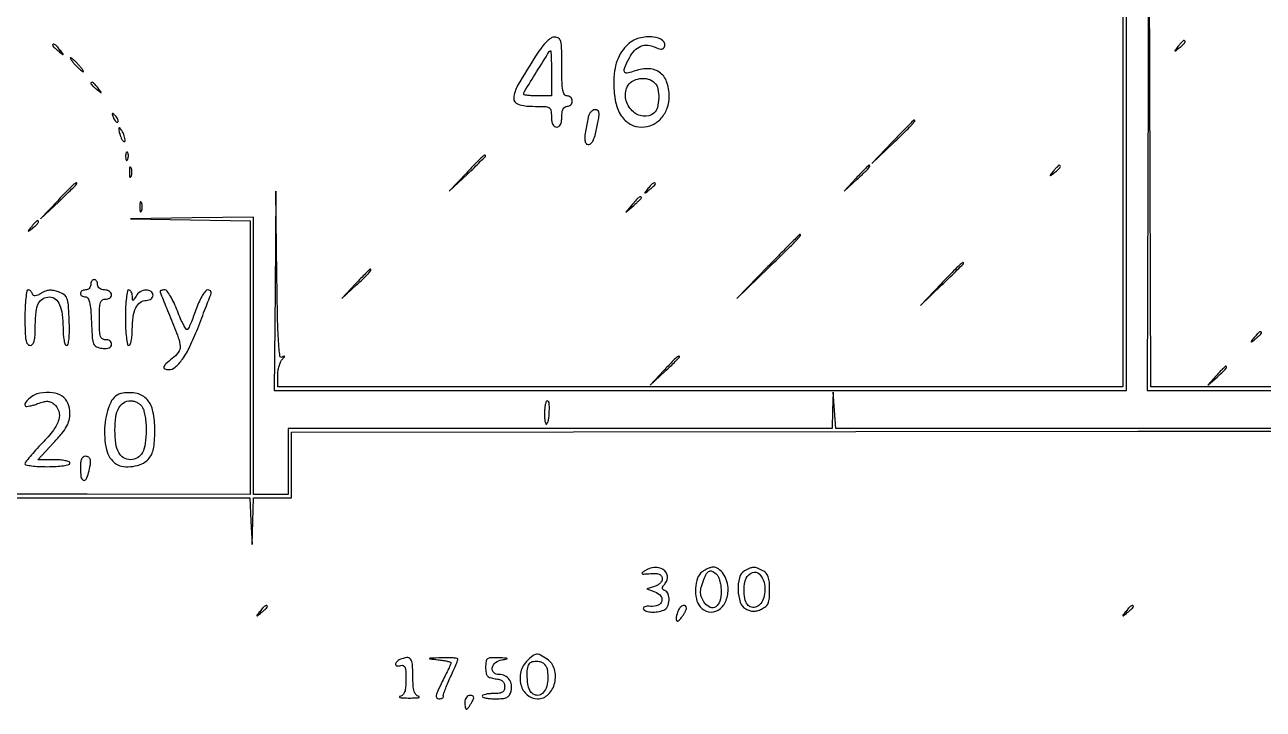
# Model space of a CAD drawing. Extents: x 0 to 968, y 0 to 666.
# Drawn here: x 372 to 729.5, y 7 to 204.5 of the extents above; entities that cross this region are included whole.
import ezdxf

# ---------------------------------------------------------------- set-up
doc = ezdxf.new("R2010")
doc.units = 0

msp = doc.modelspace()

# ---------------------------------------------------------------- linework, layer by layer
for points in [[(811.005403, 100), (697.010807, 100), (696.749931, 188.75), (696.489055, 277.5), (696.244527, 188.25), (696, 99), (726.5, 99), (757, 99)], [(757, 88), (681.55226, 88), (606.104519, 88), (605.737242, 93.25), (605.369965, 98.5), (605.184982, 93.25), (605, 88), (526.5, 88), (448, 88), (448, 78.5), (448, 69), (443, 69), (438, 69), (438, 109), (438, 149), (420.25, 148.775221), (402.5, 148.550442), (419.75, 148.251607), (437, 147.952772), (437, 108.463642), (437, 68.974513), (390, 69.019892), (343, 69.065271)]]:
    msp.add_lwpolyline(points)
for points in [[(688.748015, 223.15511, -0.003905), (688.950235, 204.097127, -0.0007), (689, 168.559017), (689, 100), (567, 100), (445, 100), (445, 103.3, -0.033793), (445.09217, 104.662184, -0.031928), (445.367188, 106.026219, -0.033526), (445.769281, 107.20084, -0.08806), (446.25, 107.946704, 0.005243), (446.891937, 108.653014, 0.176751), (446.974425, 108.861159, 0.566951), (446.877185, 108.923035, 0.012137), (446.267887, 108.598742, -0.536743), (445.605443, 108.936776, -0.012373), (445.232836, 113.112507, -0.011007), (444.946372, 119.890436, -0.002109), (444.749259, 132.202038), (444.462742, 156.5), (444.231371, 127.75), (444, 99), (567, 99), (690, 99), (690, 211)], [(343, 68), (389.95431, 68), (436.90862, 68), (437.25845, 61.25), (437.608279, 54.5), (437.80414, 61.25), (438, 68), (443.5, 68), (449, 68), (449, 77.5), (449, 87), (693.25, 87.240071, 0.000121), (783.862281, 87.351047, 0.000282)]]:
    msp.add_lwpolyline(points, format="xyb")
for points in [[(519.630339, 195.75, 0.00848), (514.250021, 186.980387, 0.114714), (513.128876, 183.418108, 0.352851), (514.375735, 181.60315, 0.072735), (518.5, 181, -0.008002), (522.082489, 180.942664, -0.11737), (523.291667, 180.613636, -0.230406), (523.847929, 179.83205, -0.041432), (524, 178, 0.033607), (524.088963, 176.677925, 0.082504), (524.375, 175.75, 0.12651), (524.851045, 175.202091, 0.152103), (525.5, 175, 0.152103), (526.148955, 175.202091, 0.12651), (526.625, 175.75, 0.082504), (526.911037, 176.677925, 0.033607), (527, 178, -0.033607), (527.088963, 179.322075, -0.082504), (527.375, 180.25, -0.12651), (527.851045, 180.797909, -0.152103), (528.5, 181, 0.099038), (529.072457, 181.114514, 0.097945), (529.559375, 181.440625, 0.097945), (529.885486, 181.927543, 0.099038), (530, 182.5, 0.099038), (529.885486, 183.072457, 0.097945), (529.559375, 183.559375, 0.097945), (529.072457, 183.885486, 0.099038), (528.5, 184, -0.266366), (527.74803, 184.431192, -0.088943), (527.294118, 185.666667, -0.037256), (527.057625, 188.019073, -0.00643), (527, 192.5, 0.004857), (526.949999, 197.647108, 0.053312), (526.690811, 199.694058, 0.174436), (526.07773, 200.634176, 0.163311), (524.987579, 201, 0.142575), (523.903363, 200.684422, 0.052249), (522.640733, 199.682279, 0.038877), (521.219287, 198.054369, 0.018207)], [(546.127301, 198.903972, 0.056445), (544.23906, 196.698238, 0.062074), (542.962467, 194.192803, 0.054891), (542.236671, 191.195558, 0.031988), (542, 187.5, 0.050139), (542.528966, 182.238236, 0.09416), (544.140675, 178.296639, 0.122526), (546.732339, 175.877212, 0.127485), (550.116883, 175, 0.109623), (553.168152, 175.677113, 0.103416), (555.720794, 177.588983, 0.096869), (557.41219, 180.484248, 0.084093), (558, 183.954545, 0.087918), (557.25836, 188.139739, 0.157412), (555.129937, 190.865079, 0.155675), (551.790086, 191.84949, 0.085477), (547.5651, 191.024751, -0.052059), (545.766197, 190.547559, -0.382225), (545.079975, 190.992172, -0.171341), (545.170198, 192.2145, -0.016047), (546.489033, 194.978791, -0.06969), (547.973797, 197.074451, -0.105926), (549.8039, 198.337733, -0.118597), (551.833611, 198.659076, -0.103447), (553.901539, 198.052695, 0.035848), (554.805556, 197.649277, 0.081866), (555.537472, 197.512536, 0.119146), (556.098161, 197.635472, 0.141994), (556.498329, 197.997296, 0.378787), (556.167564, 199.917297, 0.148278), (553.460946, 201.003422, 0.085509), (549.321604, 200.657393, 0.124644)], [(380, 198.622445, 0.184603), (380.08115, 198.410139, 0.013803), (380.514063, 197.952641, 0.017649), (381.079598, 197.425681, 0.012436), (381.75, 196.872445, 0.001576), (382.879507, 195.99236, 0.377591), (383, 196, 0.377591), (383.00764, 196.120493, 0.001576), (382.127555, 197.25, 0.017685), (381.23668, 198.306759, 0.065617), (380.573889, 198.869516, 0.241985), (380.193395, 198.90695, 0.307699)], [(524, 190.5), (524, 184), (520, 184, -0.011863), (518.466425, 184.036391, -0.019563), (517.175, 184.14847, -0.014348), (516.166362, 184.305439, -0.361552), (516, 184.505431, -0.138603), (516.218719, 185.279285, -0.001031), (519.734907, 190.976365, -0.000647), (523.340193, 196.774178, -0.258855), (523.747159, 197, -0.401153), (523.849911, 196.901751, -0.001479), (523.925728, 195.090625, -0.006074), (523.981828, 192.992395, -0.003645)], [(704.872445, 198.25, 0.001576), (703.99236, 197.120493, 0.377591), (704, 197, 0.377591), (704.120493, 196.99236, 0.001576), (705.25, 197.872445, 0.017685), (706.306759, 198.76332, 0.065617), (706.869516, 199.426111, 0.241985), (706.90695, 199.806605, 0.307699), (706.622445, 200, 0.184603), (706.410139, 199.91885, 0.013803), (705.952641, 199.485938, 0.017649), (705.425681, 198.920402, 0.012436)], [(386.5, 193, 0.012769), (387.229731, 192.233916, 0.017642), (387.92517, 191.5875, 0.014322), (388.525997, 191.096686, 0.165568), (388.809975, 191, 0.549874), (388.889734, 191.12573, 0.034935), (388.63142, 191.5875, 0.02599), (388.159597, 192.232121, 0.012939), (387.5, 193, 0.012769), (386.770269, 193.766084, 0.017642), (386.07483, 194.4125, 0.014322), (385.474003, 194.903314, 0.165568), (385.190025, 195, 0.549874), (385.110266, 194.87427, 0.034935), (385.36858, 194.4125, 0.02599), (385.840403, 193.767879, 0.012939)], [(391, 187.622445, 0.184603), (391.08115, 187.410139, 0.013803), (391.514063, 186.952641, 0.017649), (392.079598, 186.425681, 0.012436), (392.75, 185.872445, 0.001576), (393.879507, 184.99236, 0.377591), (394, 185, 0.377591), (394.00764, 185.120493, 0.001576), (393.127555, 186.25, 0.017685), (392.23668, 187.306759, 0.065617), (391.573889, 187.869516, 0.241985), (391.193395, 187.90695, 0.307699)], [(553.8, 187.8, -0.147702), (554.723415, 186.077558, -0.056762), (554.957517, 183.343906, -0.056849), (554.573034, 180.645841, -0.157008), (553.555042, 179.045681, -0.208206), (550.486302, 178.156013, -0.163769), (547.341923, 179.68667, -0.143907), (545.49668, 183.006818, -0.163673), (545.86968, 186.613324, -0.148293), (547.247838, 188.178432, -0.101813), (549.483646, 188.998275, -0.099585), (551.905345, 188.877138, -0.135038)], [(397.564293, 177.706872, 0.036269), (397.866277, 177.059266, 0.070189), (398.210949, 176.604915, 0.120343), (398.538684, 176.40751, 0.278911), (398.806872, 176.473539, 0.20742), (398.927901, 176.779789, 0.082976), (398.837219, 177.231185, 0.063152), (398.558688, 177.753423, 0.043285), (398.124088, 178.266667, 0.011214), (397.463552, 178.893514, 0.400052), (397.270328, 178.888819, 0.286372), (397.21821, 178.663782, 0.008399)], [(534.579728, 177.75, 0.007516), (533.82457, 173.735623, 0.04248), (533.637603, 171.566918, 0.111315), (533.892718, 170.429432, 0.289843), (534.571284, 170, 0.183697), (535.444434, 170.331992, 0.108964), (536.106323, 171.245458, 0.045616), (536.708195, 173.068985, 0.007255), (537.504798, 176.75, 0.019006), (537.774123, 178.412504, 0.098958), (537.705173, 179.3341, 0.203744), (537.318618, 179.818091, 0.124353), (536.598507, 180, 0.131758), (535.967803, 179.830863, 0.079038), (535.361824, 179.339063, 0.069667), (534.871505, 178.610195, 0.063108)], [(622.468697, 170.75), (616.5, 164.5), (622.75, 170.468697, 0.001842), (626.526162, 174.101597, 0.015158), (628.188581, 175.813502, 0.043781), (628.876507, 176.712971, 0.591372), (628.718697, 177, 0.198184), (628.529557, 176.921966, 0.0007), (626.766721, 175.164062, 0.003552), (624.777178, 173.146053, 0.002203)], [(399.085598, 174.5, 0.063775), (399.357286, 173.026174, 0.042982), (400.017282, 171.445723, 0.1286), (400.579645, 170.826475, 0.583191), (400.914402, 171, 0.053798), (400.865933, 171.682866, 0.029384), (400.668473, 172.5, 0.028934), (400.367204, 173.315929, 0.040566), (400, 174, 0.025013), (399.628728, 174.515951, 0.099487), (399.331527, 174.765625, 0.36682), (399.157983, 174.729945, 0.181913)], [(401.078947, 166.416667, 0.018894), (401.137993, 165.670344, 0.168741), (401.279315, 165.37858, 0.470617), (401.461564, 165.395823, 0.054073), (401.683114, 165.8125, 0.051402), (401.839148, 166.359369, 0.05415), (401.876576, 166.916927, 0.060344), (401.797407, 167.402231, 0.126455), (401.604167, 167.729167, 0.296942), (401.385309, 167.77538, 0.208169), (401.200665, 167.592839, 0.077125), (401.089945, 167.112848, 0.028489)], [(499.462408, 161.75), (494.5, 156.5), (499.75, 161.462408, 0.002707), (501.762593, 163.38549, 0.004332), (503.457812, 165.051589, 0.001034), (504.921192, 166.521031, 0.197838), (505, 166.712408, 0.567399), (504.72458, 166.876975, 0.059334), (503.960388, 166.340424, 0.01834), (502.48439, 164.916766, 0.002382)], [(402.157895, 162, 0.017491), (402.189089, 161.10856, 0.078554), (402.306058, 160.601562, 0.447206), (402.474999, 160.540618, 0.174857), (402.662281, 160.75, 0.057986), (402.818615, 161.320008, 0.037979), (402.87034, 162, 0.037979), (402.818615, 162.679992, 0.057986), (402.662281, 163.25, 0.174857), (402.474999, 163.459382, 0.447206), (402.306058, 163.398438, 0.078554), (402.189089, 162.89144, 0.017491)], [(611.946167, 160.25), (608.5, 156.5), (612.25, 159.946167, 0.004068), (614.505211, 162.052752, 0.026699), (615.568348, 163.17594, 0.102567), (615.881757, 163.749449, 0.503731), (615.696167, 164, 0.196596), (615.49958, 163.919596, 0.00223), (614.469273, 162.898438, 0.006442), (613.289043, 161.687395, 0.004107)], [(668.872445, 162.25, 0.001576), (667.99236, 161.120493, 0.377591), (668, 161, 0.377591), (668.120493, 160.99236, 0.001576), (669.25, 161.872445, 0.017685), (670.306759, 162.76332, 0.065617), (670.869516, 163.426111, 0.241985), (670.90695, 163.806605, 0.307699), (670.622445, 164, 0.184603), (670.410139, 163.91885, 0.013803), (669.952641, 163.485938, 0.017649), (669.425681, 162.920402, 0.012436)], [(381.462408, 153.75), (376.5, 148.5), (381.75, 153.462408, 0.002707), (383.762593, 155.38549, 0.004332), (385.457812, 157.051589, 0.001034), (386.921192, 158.521031, 0.197838), (387, 158.712408, 0.567399), (386.72458, 158.876975, 0.059334), (385.960388, 158.340424, 0.01834), (384.48439, 156.916766, 0.002382)], [(551.872445, 157.25, 0.001576), (550.99236, 156.120493, 0.377591), (551, 156, 0.377591), (551.120493, 155.99236, 0.001576), (552.25, 156.872445, 0.012436), (552.920402, 157.425681, 0.017649), (553.485937, 157.952641, 0.013803), (553.91885, 158.410139, 0.184603), (554, 158.622445, 0.307699), (553.806605, 158.90695, 0.241985), (553.426111, 158.869516, 0.065617), (552.76332, 158.306759, 0.017685)], [(547.404988, 152.75), (545.5, 150.5), (547.75, 152.404988, 0.008332), (548.612165, 153.159969, 0.012381), (549.339062, 153.851732, 0.007508), (549.918017, 154.44834, 0.191119), (550, 154.654988, 0.372044), (549.789444, 154.898791, 0.197337), (549.373826, 154.795506, 0.048385), (548.598996, 154.102181, 0.010402)], [(405.157895, 152, 0.017491), (405.189089, 151.10856, 0.078554), (405.306058, 150.601562, 0.447206), (405.474999, 150.540618, 0.174857), (405.662281, 150.75, 0.057986), (405.818615, 151.320008, 0.037979), (405.87034, 152, 0.037979), (405.818615, 152.679992, 0.057986), (405.662281, 153.25, 0.174857), (405.474999, 153.459382, 0.447206), (405.306058, 153.398438, 0.078554), (405.189089, 152.89144, 0.017491)], [(373.872445, 146.25, 0.001576), (372.99236, 145.120493, 0.377591), (373, 145, 0.377591), (373.120493, 144.99236, 0.001576), (374.25, 145.872445, 0.017685), (375.306759, 146.76332, 0.065617), (375.869516, 147.426111, 0.241985), (375.90695, 147.806605, 0.307699), (375.622445, 148, 0.184603), (375.410139, 147.91885, 0.013803), (374.952641, 147.485938, 0.017649), (374.425681, 146.920402, 0.012436)], [(586.479151, 134.75), (577.5, 125.5), (586.75, 134.479151, 0.001078), (592.357581, 139.946062, 0.009955), (594.733542, 142.366938, 0.021452), (595.878704, 143.690584, 0.627342), (595.729151, 144, 0.198603), (595.544018, 143.923445, 0.000298), (592.900238, 141.282813, 0.002303), (589.941228, 138.296421, 0.001412)], [(636.468697, 129.75), (630.5, 123.5), (636.75, 129.468697, 0.002203), (639.146053, 131.777178, 0.003552), (641.164062, 133.766721, 0.0007), (642.921966, 135.529557, 0.198184), (643, 135.718697, 0.591372), (642.712971, 135.876507, 0.043781), (641.813502, 135.188581, 0.015158), (640.101597, 133.526162, 0.001842)], [(467.452948, 129.75), (463.5, 125.5), (467.75, 129.452948, 0.003311), (470.308562, 131.864475, 0.023188), (471.492362, 133.10505, 0.084306), (471.879312, 133.739874, 0.530177), (471.702948, 134, 0.197177), (471.508439, 133.920192, 0.00167), (470.331976, 132.751563, 0.005545), (468.989648, 131.379129, 0.003505)], [(391, 129.5, -0.099038), (390.885486, 128.927543, -0.097945), (390.559375, 128.440625, -0.097945), (390.072457, 128.114514, -0.099038), (389.5, 128, 0.064853), (388.926543, 127.925306, 0.082425), (388.440625, 127.70625, 0.098894), (388.115568, 127.381354, 0.148195), (388, 127, 0.144099), (388.112233, 126.618657, 0.099471), (388.427756, 126.29375, 0.083836), (388.899552, 126.074812, 0.066899), (389.45619, 126, -0.255951), (390.173985, 125.6068, -0.083105), (390.664653, 124.454872, -0.040152), (390.994889, 122.363175, -0.008956), (391.20619, 118.75, 0.005938), (391.450497, 114.090055, 0.079722), (391.828311, 112.42679, 0.199868), (392.633136, 111.608345, 0.071294), (394.25, 111.183578, 0.032856), (395.490739, 111.122893, 0.094233), (396.331949, 111.297558, 0.152592), (396.817664, 111.702936, 0.144101), (397, 112.322467, 0.122685), (396.864479, 112.866467, 0.109829), (396.485937, 113.309481, 0.099137), (395.91833, 113.581783, 0.082405), (395.25, 113.638889, -0.170189), (394.358883, 113.873989, -0.173085), (393.81713, 114.612471, -0.06377), (393.558693, 116.186018, -0.008855), (393.5, 119.5, -0.008855), (393.558693, 122.813982, -0.06377), (393.81713, 124.387529, -0.173085), (394.358883, 125.126011, -0.170189), (395.25, 125.361111, 0.07838), (395.918497, 125.412849, 0.096945), (396.485937, 125.671007, 0.110029), (396.864213, 126.092537, 0.128753), (397, 126.611111, 0.142573), (396.845842, 127.140751, 0.099662), (396.4125, 127.592014, 0.084362), (395.764478, 127.896032, 0.067688), (395, 128, -0.072314), (394.230589, 128.111864, -0.08892), (393.583333, 128.4375, -0.10214), (393.153209, 128.924246, -0.130775), (393, 129.5, 0.064853), (392.925306, 130.073457, 0.082425), (392.70625, 130.559375, 0.098894), (392.381354, 130.884432, 0.148195), (392, 131, 0.148195), (391.618646, 130.884432, 0.098894), (391.29375, 130.559375, 0.082425), (391.074694, 130.073457, 0.064853)], [(372, 120, 0.006994), (372.05863, 115.808516, 0.039364), (372.296875, 113.583333, 0.093584), (372.753078, 112.413981, 0.258593), (373.5, 112, 0.217862), (374.220141, 112.329418, 0.115429), (374.685345, 113.216667, 0.052144), (374.934729, 114.87932, 0.011173), (375, 117.8, -0.027175), (375.212095, 121.699457, -0.090565), (375.940829, 124.147626, -0.149249), (377.243308, 125.500933, -0.127744), (379.164816, 126, -0.179663), (380.805532, 125.390784, -0.114054), (382.024644, 123.727857, -0.071805), (382.768872, 120.953857, -0.029696), (383, 117.065741, 0.018675), (383.07375, 115.091888, 0.03214), (383.301513, 113.463282, 0.035263), (383.6307, 112.290762, 0.316636), (384.04381, 112, 0.351867), (384.481702, 112.351704, 0.028526), (384.734013, 113.911094, 0.025399), (384.853119, 116.173868, 0.010606), (384.79381, 119.229271, 0.007215), (384.545272, 123.739567, 0.072816), (384.145115, 125.573279, 0.154411), (383.319451, 126.622695, 0.065257), (381.701336, 127.439427, 0.037285), (380.269807, 127.824185, 0.065511), (379.047987, 127.894146, 0.070533), (377.912507, 127.646814, 0.05078), (376.74675, 127.073916, -0.025274), (375.716036, 126.500472, -0.093887), (375.00288, 126.30314, -0.180459), (374.522656, 126.438299, -0.155644), (374.21208, 126.86376, 0.067451), (373.998788, 127.298134, 0.064995), (373.675319, 127.666229, 0.070038), (373.295402, 127.91524, 0.110531), (372.916667, 128, 0.367505), (372.552862, 127.690845, 0.011994), (372.269271, 125.65, 0.01777), (372.065977, 123.067231, 0.010754)], [(401, 120, 0.010616), (401.067911, 116.801826, 0.020476), (401.28125, 114.25, 0.01702), (401.586179, 112.340974, 0.358912), (402, 112, 0.312228), (402.388688, 112.268936, 0.036174), (402.70625, 113.341187, 0.033279), (402.927729, 114.815766, 0.02064), (403, 116.565741, -0.033408), (403.245092, 120.229759, -0.078324), (404.027472, 122.852399, -0.12012), (405.311119, 124.422565, -0.163013), (407.035184, 125, 0.074753), (407.785904, 125.112868, 0.088627), (408.422835, 125.440625, 0.100674), (408.84862, 125.927969, 0.130079), (409, 126.5, 0.253204), (408.419254, 127.573273, 0.158713), (407.007104, 127.955035, 0.117418), (405.295589, 127.454465, 0.13203), (404.080099, 126.25, -0.004477), (403.404826, 125.114135, -0.262137), (403.202085, 125, -0.400998), (403.065518, 125.130512, -0.006989), (403.030409, 126.25, 0.055088), (402.944633, 126.919422, 0.073794), (402.715183, 127.485938, 0.092408), (402.383944, 127.866327, 0.169101), (402, 128, 0.358912), (401.586179, 127.659026, 0.01702), (401.28125, 125.75, 0.020476), (401.067911, 123.198174, 0.010616)], [(411, 127.637538, 0.093148), (411.050768, 127.367387, 0.000691), (411.88125, 125.244495, 0.002569), (412.85009, 122.814739, 0.001641), (414, 120, -0.007564), (416.289022, 114.201701, -0.079817), (416.797193, 111.714851, -0.172115), (416.267709, 109.994764, -0.066289), (414.5, 108.17866, 0.017613), (412.720634, 106.674621, 0.13021), (412.121947, 105.750522, 0.396858), (412.37821, 105.205738, 0.094157), (413.461045, 105, 0.180208), (415.407993, 105.725263, 0.060687), (417.476208, 108.006807, 0.042897), (419.63693, 111.699417, 0.018819), (421.87734, 116.910311, -0.000291), (423.050737, 119.944566, -0.000355), (424.153241, 122.784591, -0.000297), (425.083895, 125.172702, -0.002488), (425.510649, 126.25, 0.047398), (425.739657, 127.024712, 0.145057), (425.688014, 127.564347, 0.199642), (425.372093, 127.885223, 0.100101), (424.804533, 128, 0.22187), (424.135564, 127.687782, 0.035919), (423.272286, 126.492903, 0.03302), (422.377191, 124.805981, 0.0213), (421.557857, 122.75, -0.006803), (420.801867, 120.680468, -0.008815), (420.049654, 118.805183, -0.006933), (419.373443, 117.261902, -0.075086), (419.003489, 116.693176, -0.47883), (418.598542, 116.713016, -0.028035), (417.831637, 117.902549, -0.025782), (416.941455, 119.676735, -0.013905), (416.021251, 121.943176, 0.018231), (415.045274, 124.288562, 0.02769), (414.013859, 126.240299, 0.027024), (413.04602, 127.668565, 0.234462), (412.378075, 128, 0.024845), (411.849977, 127.973742, 0.039479), (411.404809, 127.893527, 0.04697), (411.088418, 127.777652, 0.289141)], [(726.872445, 114.25, 0.001576), (725.99236, 113.120493, 0.377591), (726, 113, 0.377591), (726.120493, 112.99236, 0.001576), (727.25, 113.872445, 0.012436), (727.920402, 114.425681, 0.017649), (728.485937, 114.952641, 0.013803), (728.91885, 115.410139, 0.184603), (729, 115.622445, 0.307699), (728.806605, 115.90695, 0.241985), (728.426111, 115.869516, 0.065617), (727.76332, 115.306759, 0.017685)], [(556.452948, 104.75), (552.5, 100.5), (556.75, 104.452948, 0.003505), (558.379129, 105.989648, 0.005545), (559.751562, 107.331976, 0.00167), (560.920192, 108.508439, 0.197177), (561, 108.702948, 0.530177), (560.739874, 108.879312, 0.084306), (560.10505, 108.492362, 0.023188), (558.864475, 107.308562, 0.003311)], [(715.924314, 103.25), (713.5, 100.5), (716.25, 102.924314, 0.007047), (717.901388, 104.422009, 0.038158), (718.720118, 105.311864, 0.157803), (718.891157, 105.773973, 0.426412), (718.674314, 106, 0.194102), (718.471891, 105.918342, 0.004632), (717.732156, 105.192188, 0.009492), (716.876984, 104.303915, 0.006223)], [(376.322621, 98.221695, 0.085482), (374.697898, 97.672002, 0.058881), (373.106525, 96.549265, 0.070212), (372.078583, 95.325271, 0.349176), (372.173442, 94.493224, 0.228), (372.513205, 94.37416, 0.021579), (373.408986, 94.513602, 0.024203), (374.513319, 94.790856, 0.016639), (375.735776, 95.206368, -0.024083), (377.373547, 95.735993, -0.073747), (378.52936, 95.872293, -0.09858), (379.478861, 95.653607, -0.06756), (380.419833, 95.066533, -0.148414), (381.762874, 93.03172, -0.146935), (381.755376, 90.584871, -0.088487), (380.219018, 87.570508, -0.029791), (377, 83.805954, 0.007267), (375.08412, 81.759559, 0.010732), (373.46875, 79.904621, 0.006237), (372.175677, 78.313863, 0.169101), (372, 77.809271, 0.362499), (372.267403, 77.488906, 0.013967), (373.909375, 77.237723, 0.019281), (376.007929, 77.058264, 0.011688), (378.5, 77, 0.013867), (381.036573, 77.070361, 0.024301), (383.125, 77.288462, 0.022017), (384.685898, 77.599474, 0.345347), (385, 78, 0.314024), (384.729048, 78.388877, 0.035339), (383.637928, 78.70625, 0.032797), (382.140408, 78.927741, 0.02032), (380.363158, 79), (375.726316, 79), (380.363158, 83.957159, 0.015466), (382.691762, 86.606299, 0.046195), (384.048765, 88.599056, 0.064554), (384.758385, 90.39348, 0.061993), (385, 92.334714, 0.098765), (384.408109, 95.301955, 0.146258), (382.742694, 97.343668, 0.125465), (380.010182, 98.330215, 0.06322)], [(400.238966, 98.210733, 0.255482), (396.76329, 95.540884, 0.08163), (395.077479, 89.010061, 0.077264), (395.533422, 81.951388, 0.193186), (398.399704, 77.765313, 0.121237), (400.422027, 77.032982, 0.062785), (403.125308, 77.085074, 0.062299), (405.762999, 77.81255, 0.110872), (407.595012, 79.104988, 0.070672), (408.509813, 80.458188, 0.057615), (409.090622, 82.109332, 0.040955), (409.405637, 84.32428, 0.014854), (409.5, 87.5, 0.048967), (408.967995, 92.919214, 0.130032), (407.27433, 96.386987, 0.163592), (404.377781, 98.097958, 0.09125)], [(405.964816, 94.065741, -0.064289), (406.364247, 93.014131, -0.019557), (406.695915, 91.339173, -0.01923), (406.923869, 89.415043, -0.019869), (407, 87.5, -0.032941), (406.746019, 83.649031, -0.08903), (405.915178, 81.049108, -0.136891), (404.494943, 79.55181, -0.135753), (402.5, 79, -0.135753), (400.505057, 79.55181, -0.136891), (399.084822, 81.049108, -0.08903), (398.253981, 83.649031, -0.032941), (398, 87.5, -0.032941), (398.253981, 91.350969, -0.08903), (399.084822, 93.950892, -0.136891), (400.505057, 95.44819, -0.135753), (402.5, 96, -0.068469), (403.524135, 95.859097, -0.058996), (404.529129, 95.444456, -0.060535), (405.383854, 94.821152, -0.082283)], [(522, 92.333333, 0.01527), (522.041748, 90.966648, 0.032542), (522.174672, 89.918422, 0.056149), (522.367053, 89.303862, 0.527186), (522.594626, 89.261293, 0.163535), (523.172391, 90.423934, 0.026368), (523.388299, 92.979822, 0.022925), (523.352469, 95.486675, 0.396708), (522.807309, 96, 0.311612), (522.493569, 95.783442, 0.03646), (522.237147, 94.922917, 0.033445), (522.058348, 93.738702, 0.02075)], [(388, 76.5, 0.034951), (388.170541, 74.063296, 0.240918), (388.83907, 73.112002, 0.417702), (389.64414, 73.366296, 0.052966), (390.369714, 75.25, 0.019876), (390.896228, 77.581616, 0.09111), (390.897093, 78.963155, 0.196376), (390.42078, 79.708057, 0.154735), (389.5, 80, 0.164293), (388.830552, 79.773926, 0.129352), (388.357143, 79.166667, 0.075863), (388.081893, 78.104033, 0.025511)], [(551, 46.939937, 0.013018), (550.204592, 46.363031, 0.376149), (550.158785, 46.134363, 0.279543), (550.396284, 46.00345, 0.009597), (551.5, 46.070404, -0.017174), (553.794308, 46.174727, -0.083556), (555.075713, 45.973677, -0.173221), (555.745676, 45.447902, -0.141525), (556, 44.567388, -0.134552), (555.835419, 43.966873, -0.067964), (555.343887, 43.347363, -0.05987), (554.62064, 42.803499, -0.054513), (553.766423, 42.425866), (551.532847, 41.716956), (553.840664, 40.863239, -0.123389), (555.512288, 39.719986, -0.254004), (555.859844, 38.221586, -0.234436), (554.783403, 37.019036, -0.112982), (552.688021, 36.691384, 0.03136), (551.679105, 36.698648, 0.070084), (550.928321, 36.550018, 0.145573), (550.553789, 36.280086, 0.312286), (550.536227, 35.941384, 0.180226), (551.351475, 35.307884, 0.061875), (552.846123, 35.035315, 0.054404), (554.645813, 35.128824, 0.051494), (556.418213, 35.606989, 0.195155), (557.493301, 36.612306, 0.093968), (557.960759, 38.473489, 0.098585), (557.706417, 40.306882, 0.23197), (556.75, 41.254045, -0.089044), (556.214414, 41.548224, -0.241964), (556.044543, 41.932636, -0.134492), (556.227915, 42.474905, -0.024158), (556.872445, 43.337379, 0.209538), (557.478877, 45.470536, 0.224779), (556.299684, 47.27696, 0.159074), (553.700575, 47.898589, 0.130921)], [(567.49113, 46.617172, 0.154853), (566.180512, 44.827753, 0.067156), (565.614846, 41.898849, 0.06576), (565.844488, 38.828656, 0.122288), (566.922445, 36.593448, 0.170337), (569.386705, 35.114165, 0.189487), (572.108484, 35.585111, 0.150341), (574.234397, 37.977523, 0.10742), (575, 41.5, 0.070715), (574.659265, 43.897173, 0.077806), (573.665796, 46.020152, 0.090605), (572.233587, 47.486253, 0.155325), (570.619701, 48, 0.077141), (570.01483, 47.906121, 0.027063), (569.190238, 47.593794, 0.026117), (568.306043, 47.146429, 0.027694)], [(571.8, 45.8, -0.104314), (572.26252, 45.090213, -0.032297), (572.6475, 43.867678, -0.030727), (572.91157, 42.40877, -0.029416), (573, 40.906989, -0.072556), (572.605791, 38.204706, -0.170505), (571.424679, 36.576166, -0.25386), (569.850023, 36.404896, -0.138513), (568.276381, 37.636704, -0.05303), (567.398489, 39.150911, -0.094072), (567.068116, 40.550174, -0.076404), (567.243889, 42.167664, -0.025646), (567.975249, 44.4349, -0.03831), (568.788277, 46.162311, -0.179773), (569.614849, 46.856498, -0.224804), (570.570599, 46.761147, -0.061002)], [(579.75, 46.919901, 0.200044), (578.260849, 44.954937, 0.072095), (577.869265, 41.39933, 0.071738), (578.50452, 37.857754, 0.191979), (580.126493, 35.932303, 0.04872), (581.250949, 35.46478, 0.071141), (582.309254, 35.299822, 0.068514), (583.400542, 35.436096, 0.041644), (584.626493, 35.87568, 0.066529), (585.851652, 36.644457, 0.119203), (586.55747, 37.591934, 0.081452), (586.905206, 39.010291, 0.019473), (587, 41.443377, 0.021105), (586.905172, 43.688988, 0.063222), (586.584526, 45.18835, 0.092766), (585.99103, 46.220214, 0.093379), (585.065741, 46.964816, 0.02898), (583.483148, 47.697252, 0.096286), (582.360989, 47.905547, 0.098711), (581.258092, 47.675962, 0.031359)], [(585.373625, 43.647494, -0.065153), (585.634127, 41.407625, -0.069586), (585.297403, 39.228203, -0.079796), (584.454405, 37.489695, -0.14951), (583.234241, 36.536392, -0.148435), (581.726161, 36.428092, -0.182534), (580.55697, 37.201013, -0.113886), (579.827092, 38.933185, -0.043025), (579.6, 41.567376, -0.097792), (580.235564, 44.78586, -0.211853), (582.020241, 46.493472, -0.29067), (584.013587, 46.04783, -0.135621)], [(439.872445, 35.25, 0.001576), (438.99236, 34.120493, 0.377591), (439, 34, 0.377591), (439.120493, 33.99236, 0.001576), (440.25, 34.872445, 0.012436), (440.920402, 35.425681, 0.017649), (441.485937, 35.952641, 0.013803), (441.91885, 36.410139, 0.184603), (442, 36.622445, 0.307699), (441.806605, 36.90695, 0.241985), (441.426111, 36.869516, 0.065617), (440.76332, 36.306759, 0.017685)], [(560.606989, 35.418213, 0.027033), (560.011466, 33.574058, 0.175734), (560.097356, 32.618195, 0.485361), (560.613163, 32.497678, 0.062338), (561.531803, 33.44113, 0.018293), (562.093849, 34.24362, 0.021005), (562.568717, 35.049658, 0.020657), (562.910717, 35.759313, 0.102298), (563, 36.19113, 0.224804), (562.697715, 36.829483, 0.254995), (562.038613, 36.954149, 0.135105), (561.204528, 36.406496, 0.088936)], [(689.872445, 35.25, 0.001576), (688.99236, 34.120493, 0.377591), (689, 34, 0.377591), (689.120493, 33.99236, 0.001576), (690.25, 34.872445, 0.012436), (690.920402, 35.425681, 0.017649), (691.485937, 35.952641, 0.013803), (691.91885, 36.410139, 0.184603), (692, 36.622445, 0.307699), (691.806605, 36.90695, 0.241985), (691.426111, 36.869516, 0.065617), (690.76332, 36.306759, 0.017685)], [(480.25, 21.337719, 0.056357), (479.771967, 21.07897, 0.057449), (479.367188, 20.721445, 0.063419), (479.09184, 20.323994, 0.120376), (479, 19.948051, 0.203903), (479.122852, 19.659326, 0.14159), (479.440625, 19.491905, 0.092157), (479.925385, 19.482307, 0.050645), (480.5, 19.638374, -0.176666), (481.223699, 19.650448, -0.22244), (481.699026, 19.188806, -0.078366), (481.942046, 18.024893, -0.012357), (482, 15.680313, -0.017952), (481.918527, 13.41183, -0.066457), (481.628282, 12.012506, -0.115254), (481.088181, 11.163785, -0.130472), (480.25, 10.689326, 0.426272), (480.157125, 10.523011, 0.284687), (480.335938, 10.366341, 0.032121), (481.374367, 10.261552, 0.009088), (483, 10.232003, 0.009088), (484.625633, 10.261552, 0.032121), (485.664062, 10.366341, 0.284687), (485.842875, 10.523011, 0.426272), (485.75, 10.689326, -0.142739), (484.888391, 11.204832, -0.11525), (484.351689, 12.145314, -0.059277), (484.073542, 13.759197, -0.013064), (484, 16.573324, 0.017404), (483.879462, 20.035178, 0.150422), (483.33009, 21.459124, 0.26968), (482.254533, 21.885165, 0.058529)], [(491.25, 21.271532, -0.011701), (492.687563, 21.08706, -0.01893), (493.898438, 20.855588, -0.013468), (494.847045, 20.609656, -0.334219), (495, 20.406391, -0.106297), (494.929151, 20.076896, -0.002439), (494.260677, 18.613436, -0.005339), (493.447616, 16.9043, -0.003579), (492.483154, 14.966756, 0.00863), (491.211165, 12.345353, 0.059024), (490.764977, 10.983415, 0.20481), (490.907252, 10.300339, 0.245092), (491.483154, 10, 0.04823), (492.049699, 10.054776, 0.081151), (492.496631, 10.220312, 0.119363), (492.756883, 10.464845, 0.211962), (492.803249, 10.75, -0.144353), (492.818181, 11.244779, -0.008777), (493.309589, 12.658884, -0.012512), (493.976021, 14.341926, -0.008893), (494.803249, 16.195136, 0.004221), (495.644925, 18.034348, 0.006112), (496.354704, 19.674067, 0.003331), (496.926716, 21.067107, 0.096035), (497, 21.445136, 0.376179), (496.812956, 21.658565, 0.012585), (495.604688, 21.787628, 0.018205), (494.071231, 21.856433, 0.010953), (492.25, 21.831897, 0.00068), (489.146158, 21.717822, 0.11872), (488.829698, 21.628727, 0.729522), (488.849902, 21.529313, 0.001385)], [(505, 19.066422, 0.03636), (505.114061, 17.5, 0.140127), (505.511321, 16.619465, 0.147664), (506.300328, 16.107782, 0.041915), (507.75, 15.816422, -0.041844), (509.030656, 15.559222, -0.10493), (509.866697, 15.112286, -0.132039), (510.336283, 14.437844, -0.086629), (510.5, 13.5, -0.084126), (510.332131, 12.509337, -0.173095), (509.844958, 11.905051, -0.112619), (508.914187, 11.591221, -0.025976), (507.25, 11.509666, 0.022045), (506.004392, 11.458432, 0.035416), (504.954687, 11.293341, 0.039917), (504.197844, 11.053746, 0.305072), (504, 10.759666, 0.324796), (504.215205, 10.463323, 0.030366), (505.14074, 10.223152, 0.029892), (506.394808, 10.05484, 0.018414), (507.883369, 10, 0.022644), (509.928222, 10.092654, 0.092132), (511.121716, 10.428501, 0.137511), (511.858598, 11.089754, 0.077744), (512.341518, 12.197964, 0.096779), (512.456493, 14.025744, 0.124329), (511.837773, 15.586021, 0.128984), (510.574944, 16.62686, 0.108619), (508.877555, 17, -0.188533), (507.355883, 17.594916, -0.262366), (506.916055, 18.957415, -0.180673), (507.868881, 20.482597, -0.126813), (509.75, 21.283746, 0.005737), (511.188426, 21.518563, 0.703743), (511.210683, 21.647423, 0.117172), (510.82971, 21.757833, 0.002217), (508.75, 21.850168, 0.017087), (506.483579, 21.863231, 0.153737), (505.556807, 21.54217, 0.202698), (505.114195, 20.790625, 0.033079)], [(517, 21, 0.133722), (515.158169, 17.779672, 0.130716), (515.181708, 14.039951, 0.14774), (517.009605, 11.121886, 0.181408), (520, 10, 0.197778), (523.080392, 11.268068, 0.138794), (524.946354, 14.573336, 0.130527), (524.861451, 18.526811, 0.171329), (522.777494, 21.443296, 0.026809), (520.885456, 22.622685, 0.146122), (519.719004, 22.875714, 0.149723), (518.620041, 22.444635, 0.028594)], [(522.83288, 18.148287, -0.050801), (522.939221, 15.42984, -0.076202), (522.434601, 13.113794, -0.103807), (521.431175, 11.560338, -0.200216), (520.087937, 11, -0.139914), (518.728071, 11.388127, -0.134203), (517.751904, 12.440315, -0.087332), (517.176711, 14.25529, -0.033182), (517, 16.915121, -0.038369), (517.164425, 19.054668, -0.144762), (517.731956, 20.257292, -0.180994), (518.774562, 20.805706, -0.067176), (520.458849, 20.792183, -0.086337), (521.328862, 20.509241, -0.088342), (522.044329, 19.950632, -0.082886), (522.556027, 19.145728, -0.065159)], [(499, 9, 0.021917), (499.033616, 8.233472, 0.03519), (499.13654, 7.5875, 0.039496), (499.28448, 7.121339, 0.305107), (499.464816, 7, 0.210508), (499.702815, 7.104848, 0.021557), (500.107513, 7.5875, 0.02397), (500.556135, 8.233864, 0.016854), (501, 9, 0.0226), (501.499454, 10.044046, 0.158653), (501.547449, 10.598612, 0.275318), (501.254769, 10.90307, 0.067049), (500.535184, 11, 0.124952), (499.938882, 10.848618, 0.10511), (499.441898, 10.424306, 0.09192), (499.112943, 9.778858, 0.072129)]]:
    msp.add_lwpolyline(points, format="xyb", close=True)

doc.saveas('drawing.dxf')
